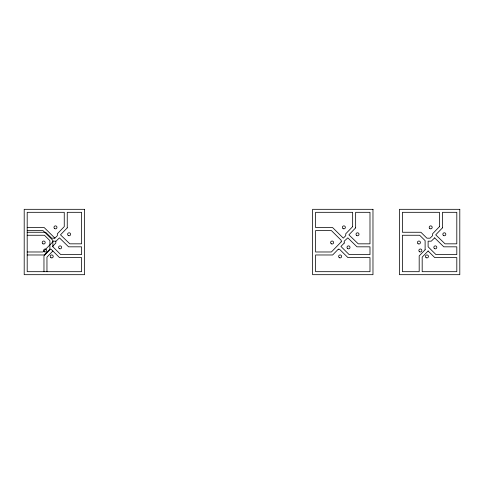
<?xml version="1.0" encoding="UTF-8"?>
<svg xmlns="http://www.w3.org/2000/svg" width="484" height="484" viewBox="0 0 484 484"><rect width="100%" height="100%" fill="white"/><g stroke="black" fill="none" stroke-linecap="round" stroke-linejoin="round"><path stroke-width="0.73" d="M52.883 251.002L46.96 257.131L46.96 271.687M52.829 241.843L42.991 251.982L27.195 251.982M27.195 227.565L44.195 227.565L54.886 238.128M27.195 230.559L42.961 230.559L52.829 240.306L52.883 246.786M27.195 232.259L45.659 232.259L51.673 238.182L54.825 238.182L57.342 235.708L57.342 233.796L64.251 226.633L64.251 212.313L27.195 212.313L27.195 271.687L81.584 271.687L81.584 257.585L59.508 257.585L51.074 249.206L49.858 249.206L44.256 254.977L27.195 254.977M27.195 235.254L44.431 235.254L49.894 240.627L49.894 249.786L43.965 255.915L43.965 271.687M52.883 241.177L56.053 241.177L59.423 237.862L68.607 246.828L81.584 246.828L81.584 254.59L60.742 254.59L52.538 246.441L55.823 243.053L55.823 241.177M67.246 227.843L60.494 234.837L69.823 243.833L81.584 243.833L81.584 212.313L67.246 212.313L67.246 227.843M352.654 226.633L345.745 233.796L345.745 235.708L343.289 238.128L332.599 227.565L315.598 227.565L315.598 212.313L352.654 212.313L352.654 226.633M355.649 227.843L348.897 234.837L358.227 243.833L369.988 243.833L369.988 212.313L355.649 212.313L355.649 227.843M439.478 226.633L432.569 233.796L432.569 235.708L430.052 238.182L426.9 238.182L420.886 232.259L402.416 232.259L402.416 212.313L439.478 212.313L439.478 226.633M442.473 227.843L435.721 234.837L445.05 243.833L456.805 243.833L456.805 212.313L442.473 212.313L442.473 227.843M425.115 249.786L419.186 255.915L419.186 271.687L402.416 271.687L402.416 235.254L419.658 235.254L425.115 240.627L425.115 249.786M428.104 251.002L422.181 257.131L422.181 271.687L456.805 271.687L456.805 257.585L434.735 257.585L428.104 251.002M341.232 241.843L331.395 251.982L315.598 251.982L315.598 230.559L331.371 230.559L341.232 240.306L341.232 241.843M338.262 249.206L332.659 254.977L315.598 254.977L315.598 271.687L369.988 271.687L369.988 257.585L347.911 257.585L339.478 249.206L338.262 249.206M344.227 243.053L340.942 246.441L349.146 254.59L369.988 254.59L369.988 246.828L357.01 246.828L347.827 237.862L344.227 241.177L344.227 243.053M434.65 237.862L431.28 241.177L428.11 241.177L428.11 246.786L435.969 254.59L456.805 254.59L456.805 246.828L443.828 246.828L434.65 237.862M84.573 209.318L24.2 209.318L24.2 274.682L84.573 274.682L84.573 209.318M372.976 209.318L312.603 209.318L312.603 274.682L372.976 274.682L372.976 209.318M459.8 209.318L399.427 209.318L399.427 274.682L459.8 274.682L459.8 209.318M50.971 257.724A1.494 1.494 0 0 0 53.216 256.423A1.494 1.494 0 0 0 50.971 255.128A1.494 1.494 0 0 0 50.971 257.724M59.26 248.607A1.494 1.494 0 0 0 61.595 247.475A1.494 1.494 0 0 0 59.447 246.023A1.494 1.494 0 0 0 59.26 248.607M68.268 235.514A1.494 1.494 0 0 0 70.597 234.383A1.494 1.494 0 0 0 68.456 232.931A1.494 1.494 0 0 0 68.268 235.514M54.638 228.605A1.494 1.494 0 0 0 56.967 227.474A1.494 1.494 0 0 0 54.819 226.016A1.494 1.494 0 0 0 54.638 228.605M42.955 243.821A1.494 1.494 0 0 0 45.2 242.526A1.494 1.494 0 0 0 42.955 241.226A1.494 1.494 0 0 0 42.955 243.821M44.286 251.734A1.494 1.494 0 0 0 46.621 250.603A1.494 1.494 0 0 0 44.474 249.151A1.494 1.494 0 0 0 44.286 251.734M331.268 243.767A1.494 1.494 0 0 0 333.603 242.629A1.494 1.494 0 0 0 331.455 241.177A1.494 1.494 0 0 0 331.268 243.767M343.132 228.66A1.494 1.494 0 0 0 345.376 227.365A1.494 1.494 0 0 0 343.132 226.07A1.494 1.494 0 0 0 343.132 228.66M356.672 235.514A1.494 1.494 0 0 0 359.007 234.383A1.494 1.494 0 0 0 356.859 232.931A1.494 1.494 0 0 0 356.672 235.514M347.663 248.607A1.494 1.494 0 0 0 349.999 247.475A1.494 1.494 0 0 0 347.851 246.023A1.494 1.494 0 0 0 347.663 248.607M339.284 257.663A1.494 1.494 0 0 0 341.613 256.532A1.494 1.494 0 0 0 339.466 255.08A1.494 1.494 0 0 0 339.284 257.663M418.091 243.767A1.494 1.494 0 0 0 420.421 242.629A1.494 1.494 0 0 0 418.273 241.177A1.494 1.494 0 0 0 418.091 243.767M429.859 228.605A1.494 1.494 0 0 0 432.194 227.474A1.494 1.494 0 0 0 430.046 226.016A1.494 1.494 0 0 0 429.859 228.605M443.495 235.514A1.494 1.494 0 0 0 445.825 234.383A1.494 1.494 0 0 0 443.677 232.931A1.494 1.494 0 0 0 443.495 235.514M434.578 248.667A1.494 1.494 0 0 0 436.822 247.366A1.494 1.494 0 0 0 434.578 246.072A1.494 1.494 0 0 0 434.578 248.667M426.101 257.663A1.494 1.494 0 0 0 428.437 256.532A1.494 1.494 0 0 0 426.289 255.08A1.494 1.494 0 0 0 426.101 257.663M419.604 251.795A1.494 1.494 0 0 0 421.848 250.5A1.494 1.494 0 0 0 419.604 249.199A1.494 1.494 0 0 0 419.604 251.795"/></g></svg>
